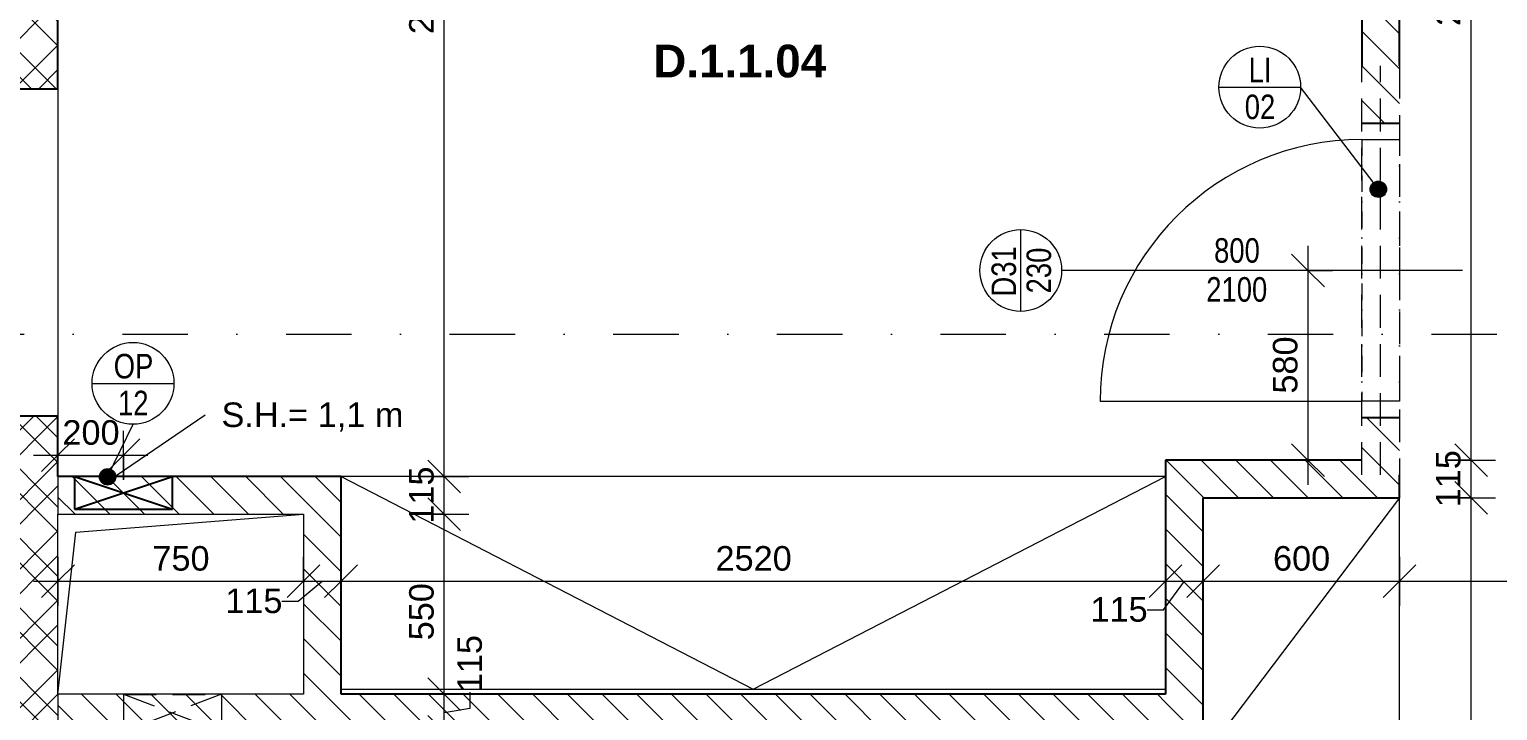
# Model space of a CAD drawing. Header units: millimetres. Extents: x -7705 to 38927, y -2985 to 72287.
# Drawn here: x -5389 to -902, y 62880 to 64962 of the extents above; entities that cross this region are included whole.
import ezdxf

# ---------------------------------------------------------------- set-up
doc = ezdxf.new("R2010")
doc.units = ezdxf.units.MM
for name, pattern in [('HA_Dash_3mm-S1mm', [150, 100, -50]), ('HA_DashDot_10mm-S3mm', [500, 200, -150, 0, -150]), ('HA_DashDot_2_2mm-S0_6mm', [110, 50, -30, 0, -30])]:
    doc.linetypes.add(name, pattern=pattern)
for name, color, linetype, lineweight in [('A-____-____-DIMS', 9, 'Continuous', 5), ('A-____-____-DIMS-50', 9, 'Continuous', 5), ('A-AREA-____-IDEN', 9, 'Continuous', 9), ('A-DETL-____-OTLN', 9, 'Continuous', 25), ('A-DETL-GENF-OTLN', 9, 'Continuous', 9), ('A-DOOR-____-IDEN', 9, 'Continuous', 9), ('A-DOOR-____-MCUT', 9, 'HA_DashDot_2_2mm-S0_6mm', 9), ('A-DOOR-____-OTLN', 9, 'Continuous', 9), ('A-DOOR-FRAM-MCUT', 9, 'Continuous', 9), ('A-GENM-____-HDLN', 9, 'HA_Dash_3mm-S1mm', 9), ('A-GENM-____-IDEN', 9, 'Continuous', 9), ('A-GENM-____-MCUT', 9, 'Continuous', 25), ('A-GENM-____-OTLN', 9, 'Continuous', 9), ('A-WALL-____-MCUT', 9, 'Continuous', 25), ('A-WALL-____-OTLN', 9, 'Continuous', 9), ('A-WALL-____-PATT', 9, 'Continuous', 25), ('G-____-____-TEXT', 9, 'Continuous', 5), ('I-FURN-____-OTLN', 9, 'Continuous', 9), ('I-WALL-____-MCUT', 9, 'Continuous', 25), ('S-GRID-____-OTLN', 9, 'Continuous', 5)]:
    doc.layers.add(name, color=color, linetype=linetype, lineweight=lineweight)
doc.styles.add('Arial_1', font='arial.ttf', dxfattribs={"height": 75})
doc.styles.add('Arial_2', font='arial.ttf', dxfattribs={"width": 0.8, "height": 75})
doc.styles.add('Arial_B', font='arialbd.ttf', dxfattribs={"height": 100})
doc.dimstyles.new('Inner_Dimensions', dxfattribs={"dimscale": 304.8, "dimtxt": 76.519455, "dimasz": 0.328084, "dimexe": 0.246063, "dimexo": 0.0625, "dimgap": 0.032808, "dimtad": 1, "dimdec": 0, "dimzin": 0, "dimdsep": 46, "dimtxsty": 'Arial_1', "dimblk1": 'OBLIQUE', "dimblk2": 'OBLIQUE', "dimsah": 1, "dimcen": 0.09, "dimdle": 0.246063, "dimazin": 0, "dimtfac": 1, "dimtdec": 4, "dimtix": 1, "dimtmove": 0, "dimatfit": 3, "dimfxl": 0.246063, "dimfxlon": 1, "dimtvp": 1, "dimtolj": 1, "dimtzin": 0, "dimlwd": 9, "dimlwe": 9, "dimarcsym": 2})
doc.dimstyles.new('Inner_Dimensions_1', dxfattribs={"dimscale": 304.8, "dimtxt": 76.519455, "dimasz": 0.328084, "dimexe": 0.246063, "dimexo": 0.0625, "dimgap": 0.032808, "dimtad": 1, "dimdec": 0, "dimzin": 0, "dimdsep": 46, "dimtxsty": 'Arial_1', "dimblk1": 'OBLIQUE', "dimblk2": 'OBLIQUE', "dimsah": 1, "dimcen": 0.09, "dimdle": 0.246063, "dimazin": 0, "dimtfac": 1, "dimtdec": 4, "dimtix": 1, "dimtmove": 2, "dimatfit": 3, "dimfxl": 0.246063, "dimfxlon": 1, "dimtvp": 1, "dimtolj": 1, "dimtzin": 0, "dimlwd": 9, "dimlwe": 9, "dimarcsym": 2})
doc.dimstyles.new('Inner_Dimensions_2', dxfattribs={"dimscale": 304.8, "dimtxt": 76.519455, "dimasz": 0.328084, "dimexe": 0.246063, "dimexo": 0.0625, "dimgap": 0.032808, "dimtad": 1, "dimdec": 0, "dimzin": 0, "dimdsep": 46, "dimtxsty": 'Arial_1', "dimblk1": 'OBLIQUE', "dimblk2": 'OBLIQUE', "dimsah": 1, "dimcen": 0.09, "dimdle": 0.246063, "dimazin": 0, "dimtfac": 1, "dimtdec": 4, "dimtix": 1, "dimtmove": 1, "dimatfit": 3, "dimfxl": 0.246063, "dimfxlon": 1, "dimtvp": 1, "dimtolj": 1, "dimtzin": 0, "dimlwd": 9, "dimlwe": 9, "dimarcsym": 2})
pattern_1 = [(135, (0, 0), (-53.03301, -53.03301), [])]

# ---------------------------------------------------------------- blocks, each defined once
blk = doc.blocks.new('HA_DR_Single_Swing_Solid - In_BJ_800x2100-2000412-DPS_1NP-D')
at = {"layer": 'A-DOOR-____-MCUT'}
for p, q in [((-400, 57.5), (400, 57.5)), ((-400, -57.5), (400, -57.5))]:
    blk.add_line(p, q, dxfattribs=at)
at = {"layer": 'A-DOOR-____-OTLN', "lineweight": 5}
blk.add_line((400, -857.5), (400, -57.5), dxfattribs=at)
blk.add_arc((400, -57.5), 800, 180, 270, dxfattribs=at)
at = {"layer": 'A-DOOR-FRAM-MCUT'}
for p, q in [((-400, -57.5), (-400, 57.5)), ((400, 57.5), (400, -57.5))]:
    blk.add_line(p, q, dxfattribs=at)
blk = doc.blocks.new('NAB_Šatní_skříň_ADNS - 600x2000xšířka-1828364-DPS_1NP-D')
at = {"layer": 'I-FURN-____-OTLN'}
for p, q in [((0, 600), (792.5, 0)), ((1584.9, 600), (0.1, 600)), ((792.5, 0), (1585, 600))]:
    blk.add_line(p, q, dxfattribs=at)
blk = doc.blocks.new('NAB_Šatní_skříň_ADNS - 650x2000xšířka-1653384-DPS_1NP-D')
at = {"layer": 'I-FURN-____-OTLN'}
for p, q in [((0, 650), (1260, 0)), ((2519.9, 650), (0.1, 650)), ((1260, 0), (2520, 650)), ((0, 0), (1259.9, 0)), ((1260.1, 0), (2520, 0))]:
    blk.add_line(p, q, dxfattribs=at)
blk = doc.blocks.new('HA_GM_Shaft_Rectangle - Default-2017769-DPS_1NP-D')
at = {"layer": 'A-DETL-GENF-OTLN'}
for p, q in [((55, -55), (750, 0)), ((0, -550), (55, -55))]:
    blk.add_line(p, q, dxfattribs=at)
at = {"layer": 'A-GENM-____-OTLN'}
for p, q in [((0, -550), (0, 0)), ((0, 0), (750, 0)), ((750, 0), (750, -550)), ((750, -550), (0, -550))]:
    blk.add_line(p, q, dxfattribs=at)
blk = doc.blocks.new('TB_Porotherm KP11_5_1250mm - TB_Porotherm KP11_5_1250mm-1840670-DPS_1NP-D')
at = {"layer": 'A-GENM-____-HDLN'}
for p, q in [((-625, 57.5), (625, 57.5)), ((-625, 0), (625, 0)), ((625, -57.5), (-625, -57.5))]:
    blk.add_line(p, q, dxfattribs=at)
blk = doc.blocks.new('HA_GM_Opening_Rectangle_WallBased - Default-2029740-DPS_1NP-D')
at = {"layer": 'A-GENM-____-HDLN'}
for p, q in [((-25, 57.7), (-25, -57.5)), ((-24.9, 57.7), (-24.6, 57.5)), ((274.3, 57.5), (-24.9, -57.5)), ((-24.3, 57.5), (274.9, -57.5)), ((274.9, 57.7), (274.6, 57.5)), ((275, 57.7), (275, -57.5))]:
    blk.add_line(p, q, dxfattribs=at)
at = {"layer": 'A-GENM-____-MCUT', "linetype": 'HA_Dash_3mm-S1mm'}
blk.add_line((-25, 57.7), (275, 57.7), dxfattribs=at)
blk = doc.blocks.new('DIMBLOCK3-DPS_1NP-D')
at = {"layer": 'A-____-____-DIMS-50', "lineweight": 9}
for p, q in [((-982.9, 63529.9), (-1032.9, 63579.9)), ((-1057.9, 63529.9), (-907.9, 63529.9)), ((-982.9, 63529.9), (-1057.9, 63529.9)), ((-982.9, 61944.9), (-982.9, 63529.9)), ((-982.9, 63529.9), (-932.9, 63479.9)), ((-982.9, 61944.9), (-1032.9, 61994.9)), ((-1057.9, 61944.9), (-907.9, 61944.9)), ((-982.9, 61944.9), (-1057.9, 61944.9)), ((-982.9, 61944.9), (-932.9, 61894.9))]:
    blk.add_line(p, q, dxfattribs=at)
at = {"layer": 'A-____-____-DIMS-50', "color": 0, "lineweight": 9, "insert": (-1090.3, 62472.9), "char_height": 75, "width": 276.883, "attachment_point": 1, "rotation": 90, "line_spacing_factor": 0.941778, "style": 'Arial_1'}
blk.add_mtext('1585', dxfattribs=at)
blk = doc.blocks.new('_Oblique')
at = {"color": 0, "linetype": 'ByBlock', "lineweight": -2}
blk.add_line((-0.5, -0.5), (0.5, 0.5), dxfattribs=at)
blk = doc.blocks.new('DIMBLOCK4-DPS_1NP-D')
at = {"layer": 'A-____-____-DIMS-50', "lineweight": 9}
for p, q in [((-982.9, 63644.9), (-1032.9, 63694.9)), ((-1057.9, 63644.9), (-907.9, 63644.9)), ((-982.9, 63644.9), (-1057.9, 63644.9)), ((-982.9, 63529.9), (-982.9, 63644.9)), ((-982.9, 63644.9), (-932.9, 63594.9)), ((-982.9, 63529.9), (-1032.9, 63579.9)), ((-1057.9, 63529.9), (-907.9, 63529.9)), ((-982.9, 63529.9), (-1057.9, 63529.9)), ((-982.9, 63529.9), (-932.9, 63479.9))]:
    blk.add_line(p, q, dxfattribs=at)
at = {"layer": 'A-____-____-DIMS-50', "color": 0, "lineweight": 9, "insert": (-1090.3, 63500.9), "char_height": 75, "width": 207.662, "attachment_point": 1, "rotation": 90, "line_spacing_factor": 0.941778, "style": 'Arial_1'}
blk.add_mtext('115', dxfattribs=at)
blk = doc.blocks.new('DIMBLOCK5-DPS_1NP-D')
at = {"layer": 'A-____-____-DIMS-50', "lineweight": 9}
for p, q in [((-982.9, 63644.9), (-982.9, 66604.9)), ((-982.9, 66529.9), (-1032.9, 66579.9)), ((-1057.9, 66529.9), (-907.9, 66529.9)), ((-982.9, 66529.9), (-1057.9, 66529.9)), ((-982.9, 66529.9), (-932.9, 66479.9)), ((-982.9, 63644.9), (-1032.9, 63694.9)), ((-1057.9, 63644.9), (-907.9, 63644.9)), ((-982.9, 63644.9), (-1057.9, 63644.9)), ((-982.9, 63644.9), (-932.9, 63594.9))]:
    blk.add_line(p, q, dxfattribs=at)
at = {"layer": 'A-____-____-DIMS-50', "color": 0, "lineweight": 9, "insert": (-1090.3, 64972), "char_height": 75, "width": 276.883, "attachment_point": 1, "rotation": 90, "line_spacing_factor": 0.941778, "style": 'Arial_1'}
blk.add_mtext('2885', dxfattribs=at)
blk = doc.blocks.new('DIMBLOCK10-DPS_1NP-D')
at = {"layer": 'A-____-____-DIMS-50', "lineweight": 9}
for p, q in [((-4121.2, 62929.9), (-4171.2, 62979.9)), ((-4196.2, 62929.9), (-4046.2, 62929.9)), ((-4121.2, 62929.9), (-4196.2, 62929.9)), ((-4121.2, 62814.9), (-4121.2, 62929.9)), ((-4121.2, 62929.9), (-4071.2, 62879.9)), ((-4042.9, 62935.8), (-4042.9, 62885.8)), ((-4042.9, 62885.8), (-4121.2, 62872.4)), ((-4121.2, 62814.9), (-4171.2, 62864.9)), ((-4196.2, 62814.9), (-4046.2, 62814.9)), ((-4121.2, 62814.9), (-4196.2, 62814.9)), ((-4121.2, 62814.9), (-4071.2, 62764.9))]:
    blk.add_line(p, q, dxfattribs=at)
at = {"layer": 'A-____-____-DIMS-50', "color": 0, "lineweight": 9, "insert": (-4081.4, 62935.8), "char_height": 75, "width": 207.662, "attachment_point": 1, "rotation": 90, "line_spacing_factor": 0.941778, "style": 'Arial_1'}
blk.add_mtext('115', dxfattribs=at)
blk = doc.blocks.new('DIMBLOCK11-DPS_1NP-D')
at = {"layer": 'A-____-____-DIMS-50', "lineweight": 9}
for p, q in [((-4121.2, 63479.9), (-4171.2, 63529.9)), ((-4196.2, 63479.9), (-4046.2, 63479.9)), ((-4121.2, 63479.9), (-4196.2, 63479.9)), ((-4121.2, 62929.9), (-4121.2, 63479.9)), ((-4121.2, 63479.9), (-4071.2, 63429.9)), ((-4121.2, 62929.9), (-4171.2, 62979.9)), ((-4196.2, 62929.9), (-4046.2, 62929.9)), ((-4121.2, 62929.9), (-4196.2, 62929.9)), ((-4121.2, 62929.9), (-4071.2, 62879.9))]:
    blk.add_line(p, q, dxfattribs=at)
at = {"layer": 'A-____-____-DIMS-50', "color": 0, "lineweight": 9, "insert": (-4228.6, 63094.4), "char_height": 75, "width": 207.662, "attachment_point": 1, "rotation": 90, "line_spacing_factor": 0.941778, "style": 'Arial_1'}
blk.add_mtext('550', dxfattribs=at)
blk = doc.blocks.new('DIMBLOCK12-DPS_1NP-D')
at = {"layer": 'A-____-____-DIMS-50', "lineweight": 9}
for p, q in [((-4121.2, 63594.9), (-4171.2, 63644.9)), ((-4196.2, 63594.9), (-4046.2, 63594.9)), ((-4121.2, 63594.9), (-4196.2, 63594.9)), ((-4121.2, 63479.9), (-4121.2, 63594.9)), ((-4121.2, 63594.9), (-4071.2, 63544.9)), ((-4121.2, 63479.9), (-4171.2, 63529.9)), ((-4196.2, 63479.9), (-4046.2, 63479.9)), ((-4121.2, 63479.9), (-4196.2, 63479.9)), ((-4121.2, 63479.9), (-4071.2, 63429.9))]:
    blk.add_line(p, q, dxfattribs=at)
at = {"layer": 'A-____-____-DIMS-50', "color": 0, "lineweight": 9, "insert": (-4228.6, 63450.9), "char_height": 75, "width": 207.662, "attachment_point": 1, "rotation": 90, "line_spacing_factor": 0.941778, "style": 'Arial_1'}
blk.add_mtext('115', dxfattribs=at)
blk = doc.blocks.new('DIMBLOCK13-DPS_1NP-D')
at = {"layer": 'A-____-____-DIMS-50', "lineweight": 9}
for p, q in [((-4121.2, 66529.9), (-4171.2, 66579.9)), ((-4196.2, 66529.9), (-4046.2, 66529.9)), ((-4121.2, 66529.9), (-4196.2, 66529.9)), ((-4121.2, 63594.9), (-4121.2, 66529.9)), ((-4121.2, 66529.9), (-4071.2, 66479.9)), ((-4121.2, 63594.9), (-4171.2, 63644.9)), ((-4196.2, 63594.9), (-4046.2, 63594.9)), ((-4121.2, 63594.9), (-4196.2, 63594.9)), ((-4121.2, 63594.9), (-4071.2, 63544.9))]:
    blk.add_line(p, q, dxfattribs=at)
at = {"layer": 'A-____-____-DIMS-50', "color": 0, "lineweight": 9, "insert": (-4228.6, 64947), "char_height": 75, "width": 276.883, "attachment_point": 1, "rotation": 90, "line_spacing_factor": 0.941778, "style": 'Arial_1'}
blk.add_mtext('2935', dxfattribs=at)
blk = doc.blocks.new('DIMBLOCK121-DPS_1NP-D')
at = {"layer": 'A-____-____-DIMS-50', "lineweight": 9}
for p, q in [((-5301.8, 63350), (-5301.8, 63200)), ((-5301.8, 63275), (-5301.8, 63350)), ((-5301.8, 63275), (-5251.8, 63325)), ((-4551.8, 63350), (-4551.8, 63200)), ((-4551.8, 63275), (-4551.8, 63350)), ((-4551.8, 63275), (-4501.8, 63325)), ((-5376.8, 63275), (-4551.8, 63275)), ((-5301.8, 63275), (-5351.8, 63225)), ((-4551.8, 63275), (-4601.8, 63225))]:
    blk.add_line(p, q, dxfattribs=at)
at = {"layer": 'A-____-____-DIMS-50', "color": 0, "lineweight": 9, "insert": (-5013.3, 63382.4), "char_height": 75, "width": 207.662, "attachment_point": 1, "line_spacing_factor": 0.941778, "style": 'Arial_1'}
blk.add_mtext('750', dxfattribs=at)
blk = doc.blocks.new('DIMBLOCK122-DPS_1NP-D')
at = {"layer": 'A-____-____-DIMS-50', "lineweight": 9}
for p, q in [((-4551.8, 63350), (-4551.8, 63200)), ((-4551.8, 63275), (-4551.8, 63350)), ((-4551.8, 63275), (-4501.8, 63325)), ((-4436.8, 63350), (-4436.8, 63200)), ((-4436.8, 63275), (-4436.8, 63350)), ((-4436.8, 63275), (-4386.8, 63325)), ((-4551.8, 63275), (-4601.8, 63225)), ((-4567.5, 63214.2), (-4494.3, 63275)), ((-4551.8, 63275), (-4436.8, 63275)), ((-4436.8, 63275), (-4486.8, 63225)), ((-4617.5, 63214.2), (-4567.5, 63214.2))]:
    blk.add_line(p, q, dxfattribs=at)
at = {"layer": 'A-____-____-DIMS-50', "color": 0, "lineweight": 9, "insert": (-4790.6, 63252.7), "char_height": 75, "width": 207.662, "attachment_point": 1, "line_spacing_factor": 0.941778, "style": 'Arial_1'}
blk.add_mtext('115', dxfattribs=at)
blk = doc.blocks.new('DIMBLOCK123-DPS_1NP-D')
at = {"layer": 'A-____-____-DIMS-50', "lineweight": 9}
for p, q in [((-4436.8, 63350), (-4436.8, 63200)), ((-4436.8, 63275), (-4436.8, 63350)), ((-4436.8, 63275), (-4386.8, 63325)), ((-1916.8, 63350), (-1916.8, 63200)), ((-1916.8, 63275), (-1916.8, 63350)), ((-1916.8, 63275), (-1866.8, 63325)), ((-4436.8, 63275), (-4486.8, 63225)), ((-4436.8, 63275), (-1916.8, 63275)), ((-1916.8, 63275), (-1966.8, 63225))]:
    blk.add_line(p, q, dxfattribs=at)
at = {"layer": 'A-____-____-DIMS-50', "color": 0, "lineweight": 9, "insert": (-3292.2, 63382.4), "char_height": 75, "width": 276.883, "attachment_point": 1, "line_spacing_factor": 0.941778, "style": 'Arial_1'}
blk.add_mtext('2520', dxfattribs=at)
blk = doc.blocks.new('DIMBLOCK124-DPS_1NP-D')
at = {"layer": 'A-____-____-DIMS-50', "lineweight": 9}
for p, q in [((-1916.8, 63350), (-1916.8, 63200)), ((-1916.8, 63275), (-1916.8, 63350)), ((-1916.8, 63275), (-1866.8, 63325)), ((-1801.8, 63350), (-1801.8, 63200)), ((-1801.8, 63275), (-1801.8, 63350)), ((-1801.8, 63275), (-1751.8, 63325)), ((-1916.8, 63275), (-1966.8, 63225)), ((-1923.2, 63187.9), (-1859.3, 63275)), ((-1916.8, 63275), (-1801.8, 63275)), ((-1801.8, 63275), (-1851.8, 63225)), ((-1973.2, 63187.9), (-1923.2, 63187.9))]:
    blk.add_line(p, q, dxfattribs=at)
at = {"layer": 'A-____-____-DIMS-50', "color": 0, "lineweight": 9, "insert": (-2146.2, 63226.4), "char_height": 75, "width": 207.662, "attachment_point": 1, "line_spacing_factor": 0.941778, "style": 'Arial_1'}
blk.add_mtext('115', dxfattribs=at)
blk = doc.blocks.new('DIMBLOCK125-DPS_1NP-D')
at = {"layer": 'A-____-____-DIMS-50', "lineweight": 9}
for p, q in [((-1801.8, 63350), (-1801.8, 63200)), ((-1801.8, 63275), (-1801.8, 63350)), ((-1801.8, 63275), (-1751.8, 63325)), ((-1201.8, 63350), (-1201.8, 63200)), ((-1201.8, 63275), (-1201.8, 63350)), ((-1201.8, 63275), (-1151.8, 63325)), ((-1801.8, 63275), (-1851.8, 63225)), ((-1801.8, 63275), (-1201.8, 63275)), ((-1201.8, 63275), (-1251.8, 63225))]:
    blk.add_line(p, q, dxfattribs=at)
at = {"layer": 'A-____-____-DIMS-50', "color": 0, "lineweight": 9, "insert": (-1588.3, 63382.4), "char_height": 75, "width": 207.662, "attachment_point": 1, "line_spacing_factor": 0.941778, "style": 'Arial_1'}
blk.add_mtext('600', dxfattribs=at)
blk = doc.blocks.new('DIMBLOCK126-DPS_1NP-D')
at = {"layer": 'A-____-____-DIMS-50', "lineweight": 9}
for p, q in [((-1201.8, 63350), (-1201.8, 63200)), ((-1201.8, 63275), (-1201.8, 63350)), ((-1201.8, 63275), (-1151.8, 63325)), ((23.2, 63350), (23.2, 63200)), ((23.2, 63275), (23.2, 63350)), ((23.2, 63275), (73.2, 63325)), ((-1201.8, 63275), (-1251.8, 63225)), ((-1201.8, 63275), (98.2, 63275)), ((23.2, 63275), (-26.8, 63225))]:
    blk.add_line(p, q, dxfattribs=at)
at = {"layer": 'A-____-____-DIMS-50', "color": 0, "lineweight": 9, "insert": (-704.7, 63382.4), "char_height": 75, "width": 276.883, "attachment_point": 1, "line_spacing_factor": 0.941778, "style": 'Arial_1'}
blk.add_mtext('1225', dxfattribs=at)
blk = doc.blocks.new('HA_TAG_Door_TypeMark_wDimensions - Scale50_Left with Bouble-921048-DPS_1NP-D')
at = {"layer": 'A-DOOR-____-IDEN'}
for p, q in [((-2.5, 22), (2.5, 22)), ((0, -5), (0, 19.5))]:
    blk.add_line(p, q, dxfattribs=at)
blk.add_circle((0, 22), 2.5, dxfattribs=at)
blk = doc.blocks.new('DIMBLOCK179-DPS_1NP-D')
at = {"layer": 'A-____-____-DIMS-50', "lineweight": 9}
for p, q in [((-1481.4, 64224.9), (-1531.4, 64274.9)), ((-1481.4, 64299.9), (-1481.4, 63569.9)), ((-1406.4, 64224.9), (-1556.4, 64224.9)), ((-1481.4, 64224.9), (-1431.4, 64174.9)), ((-1481.4, 64224.9), (-1406.4, 64224.9)), ((-1481.4, 63644.9), (-1531.4, 63694.9)), ((-1406.4, 63644.9), (-1556.4, 63644.9)), ((-1481.4, 63644.9), (-1431.4, 63594.9)), ((-1481.4, 63644.9), (-1406.4, 63644.9))]:
    blk.add_line(p, q, dxfattribs=at)
at = {"layer": 'A-____-____-DIMS-50', "color": 0, "lineweight": 9, "insert": (-1588.8, 63848.4), "char_height": 75, "width": 207.662, "attachment_point": 1, "rotation": 90, "line_spacing_factor": 0.941778, "style": 'Arial_1'}
blk.add_mtext('580', dxfattribs=at)
blk = doc.blocks.new('HA_TAG_GM_Products - Generic-588599-DPS_1NP-D')
at = {"layer": 'A-GENM-____-IDEN'}
blk.add_line((-2.5, 0), (2.5, 0), dxfattribs=at)
blk.add_circle((0, 0), 2.5, dxfattribs=at)
blk = doc.blocks.new('DIMBLOCK249-DPS_1NP-D')
at = {"layer": 'A-____-____-DIMS-50', "lineweight": 9}
for p, q in [((-5301.8, 63734.9), (-5301.8, 63584.9)), ((-5301.8, 63659.9), (-5301.8, 63734.9)), ((-5101.8, 63584.9), (-5101.8, 63734.9)), ((-5301.8, 63659.9), (-5251.8, 63709.9)), ((-5101.8, 63659.9), (-5051.8, 63709.9)), ((-5376.8, 63659.9), (-5026.8, 63659.9)), ((-5301.8, 63659.9), (-5351.8, 63609.9)), ((-5101.8, 63659.9), (-5151.8, 63609.9)), ((-5101.8, 63659.9), (-5101.8, 63584.9))]:
    blk.add_line(p, q, dxfattribs=at)
at = {"layer": 'A-____-____-DIMS-50', "color": 0, "lineweight": 9, "insert": (-5288.3, 63767.2), "char_height": 75, "width": 207.662, "attachment_point": 1, "line_spacing_factor": 0.941778, "style": 'Arial_1'}
blk.add_mtext('200', dxfattribs=at)

msp = doc.modelspace()

# ---------------------------------------------------------------- hatches: boundary and pattern name
at = {"layer": 'A-GENM-____-IDEN'}
h = msp.add_hatch(color=256, dxfattribs=at)
edge = h.paths.add_edge_path()
edge.add_arc((-1266.4, 64473.1), 25, 0, 360)
h = msp.add_hatch(color=256, dxfattribs=at)
edge = h.paths.add_edge_path()
edge.add_arc((-5150.3, 63594), 25, 0, 360)
at = {"layer": 'A-WALL-____-PATT', "lineweight": 5}
h = msp.add_hatch(dxfattribs=at)
h.set_pattern_fill('FP_1', color=256, style=0, pattern_type=2)
h.set_pattern_definition([(45, (0, 0), (-106.06602, 106.06602), []), (45, (75, 0), (-106.06602, 106.06602), []), (315, (0, 0), (106.06602, 106.06602), []), (315, (75, 0), (106.06602, 106.06602), [])])
h.paths.add_polyline_path([(-5741.8, 57279.9), (-5301.8, 57279.9), (-5301.8, 58404.9), (-5741.8, 58404.9)])
h.paths.add_polyline_path([(-5301.8, 59404.9), (-5301.8, 61029.9), (-5741.8, 61029.9), (-5741.8, 59404.9)])
h.paths.add_polyline_path([(-5521.8, 61654.9), (-5301.8, 61654.9), (-5301.8, 63779.9), (-5741.8, 63779.9), (-5741.8, 61654.9), (-5546.8, 61654.9)])
h.paths.add_polyline_path([(-5741.8, 64779.9), (-5301.8, 64779.9), (-5301.8, 66969.9), (-5741.8, 66969.9), (-5741.8, 64782)])
h = msp.add_hatch(dxfattribs=at)
h.set_pattern_fill('FP_3', color=256, style=0, pattern_type=2)
h.set_pattern_definition(pattern_1)
h.paths.add_polyline_path([(-1201.8, 63529.9), (-1201.8, 63774.9), (-1316.8, 63774.9), (-1316.8, 63529.9)])
h.paths.add_polyline_path([(-1316.8, 64674.9), (-1201.8, 64674.9), (-1201.8, 66529.9), (-1316.8, 66529.9), (-1316.8, 64782)])
h = msp.add_hatch(dxfattribs=at)
h.set_pattern_fill('FP_3', color=256, style=0, pattern_type=2)
h.set_pattern_definition(pattern_1)
h.paths.add_polyline_path([(-1316.8, 63529.9), (-1316.8, 63644.9), (-1916.8, 63644.9), (-1916.8, 63529.9), (-1801.8, 63529.9)])
h = msp.add_hatch(dxfattribs=at)
h.set_pattern_fill('FP_3', color=256, style=0, pattern_type=2)
h.set_pattern_definition(pattern_1)
h.paths.add_polyline_path([(-4551.8, 63479.9), (-4551.8, 63594.9), (-5301.8, 63594.9), (-5301.8, 63479.9), (-4860.5, 63479.9)])
h = msp.add_hatch(dxfattribs=at)
h.set_pattern_fill('FP_3', color=256, style=0, pattern_type=2)
h.set_pattern_definition(pattern_1)
h.paths.add_polyline_path([(-4436.8, 62929.9), (-4436.8, 63594.9), (-4551.8, 63594.9), (-4551.8, 62929.9)])
h = msp.add_hatch(dxfattribs=at)
h.set_pattern_fill('FP_3', color=256, style=0, pattern_type=2)
h.set_pattern_definition(pattern_1)
h.paths.add_polyline_path([(-1801.8, 60929.9), (-1801.8, 61029.9), (-1916.8, 61029.9), (-1916.8, 60929.9)])
h.paths.add_polyline_path([(-1801.8, 61829.9), (-1801.8, 63529.9), (-1916.8, 63529.9), (-1916.8, 61829.9)])
h = msp.add_hatch(dxfattribs=at)
h.set_pattern_fill('FP_3', color=256, style=0, pattern_type=2)
h.set_pattern_definition(pattern_1)
h.paths.add_polyline_path([(-5301.8, 62814.9), (-4551.8, 62814.9), (-4551.8, 62929.9), (-5301.8, 62929.9), (-5301.8, 62823.4)])
h = msp.add_hatch(dxfattribs=at)
h.set_pattern_fill('FP_3', color=256, style=0, pattern_type=2)
h.set_pattern_definition(pattern_1)
h.paths.add_polyline_path([(-3566.8, 62814.9), (-1916.8, 62814.9), (-1916.8, 62929.9), (-4551.8, 62929.9), (-4551.8, 62814.9)])

# ---------------------------------------------------------------- linework, layer by layer
at = {"layer": 'A-DETL-____-OTLN'}
for p, q in [((-4951.8, 63594.9), (-5251.8, 63594.9)), ((-5251.8, 63594.9), (-5251.8, 63494.9)), ((-5251.8, 63494.9), (-4951.8, 63594.9)), ((-5251.8, 63594.9), (-4951.8, 63494.9)), ((-4951.8, 63494.9), (-4951.8, 63594.9)), ((-5251.8, 63494.9), (-4951.8, 63494.9))]:
    msp.add_line(p, q, dxfattribs=at)
at = {"layer": 'A-GENM-____-IDEN'}
for p, q in [((-1266.4, 64473.1), (-1503.8, 64784.9)), ((-5150.3, 63594), (-5072.5, 63754.8))]:
    msp.add_line(p, q, dxfattribs=at)
for centre in [(-1266.4, 64473.1), (-5150.3, 63594)]:
    msp.add_circle(centre, 25, dxfattribs=at)
at = {"layer": 'A-WALL-____-MCUT'}
for p, q in [((-5301.8, 64779.9), (-5301.8, 66529.9)), ((-5786.8, 64779.9), (-5301.8, 64779.9)), ((-5301.8, 63779.9), (-5786.8, 63779.9)), ((-5301.8, 63594.9), (-5301.8, 63779.9))]:
    msp.add_line(p, q, dxfattribs=at)
at = {"layer": 'A-WALL-____-MCUT', "lineweight": 9}
for p, q in [((-5301.8, 63594.9), (-5301.8, 63480)), ((-5301.8, 62929.9), (-5301.8, 62814.9))]:
    msp.add_line(p, q, dxfattribs=at)
at = {"layer": 'A-WALL-____-OTLN'}
msp.add_line((-5301.8, 64779.9), (-5301.8, 63779.9), dxfattribs=at)
at = {"layer": 'G-____-____-TEXT', "color": 250, "lineweight": 9}
msp.add_line((-5143.8, 63585), (-4852.1, 63783.8), dxfattribs=at)
at = {"layer": 'I-WALL-____-MCUT'}
for p, q in [((-1316.8, 66529.9), (-1316.8, 64850)), ((-1201.8, 64850), (-1201.8, 66529.9)), ((-1316.8, 64674.9), (-1201.8, 64674.9)), ((-1201.8, 63774.9), (-1316.8, 63774.9)), ((-1316.8, 63644.9), (-1916.8, 63644.9)), ((-1916.8, 63644.9), (-1916.8, 62929.9)), ((-4436.8, 63594.9), (-5301.8, 63594.9)), ((-4436.8, 62929.9), (-4436.8, 63594.9)), ((-1201.8, 63529.9), (-1201.8, 63599.9)), ((-1801.8, 63529.9), (-1201.8, 63529.9)), ((-1801.8, 62737.5), (-1801.8, 63529.9)), ((-1916.8, 62929.9), (-4436.8, 62929.9))]:
    msp.add_line(p, q, dxfattribs=at)
at = {"layer": 'S-GRID-____-OTLN', "linetype": 'HA_DashDot_10mm-S3mm', "lineweight": 9}
msp.add_line((-6105.2, 64029.9), (22085.9, 64029.9), dxfattribs=at)

# ---------------------------------------------------------------- block references
at = {"layer": 'A-DOOR-____-IDEN', "xscale": 49.99999999999998, "yscale": 49.99999999999998, "zscale": 49.99999999999998, "rotation": 89.99999999999991}
msp.add_blockref('HA_TAG_Door_TypeMark_wDimensions - Scale50_Left with Bouble-921048-DPS_1NP-D', (-1259.3, 64224.9), dxfattribs=at)
at = {"layer": 'A-DOOR-____-OTLN', "rotation": 270}
msp.add_blockref('HA_DR_Single_Swing_Solid - In_BJ_800x2100-2000412-DPS_1NP-D', (-1259.3, 64224.9), dxfattribs=at)
at = {"layer": 'A-GENM-____-IDEN', "xscale": 49.99999999999998, "yscale": 49.99999999999998, "zscale": 49.99999999999998}
for p in [(-1628.8, 64784.9), (-5072.5, 63879.8)]:
    msp.add_blockref('HA_TAG_GM_Products - Generic-588599-DPS_1NP-D', p, dxfattribs=at)
at = {"layer": 'A-GENM-____-OTLN', "rotation": 90.00000000000017}
msp.add_blockref('TB_Porotherm KP11_5_1250mm - TB_Porotherm KP11_5_1250mm-1840670-DPS_1NP-D', (-1259.3, 64224.9), dxfattribs=at)
at = {"layer": 'A-GENM-____-OTLN', "lineweight": 5}
msp.add_blockref('HA_GM_Shaft_Rectangle - Default-2017769-DPS_1NP-D', (-5301.8, 63479.9), dxfattribs=at)
at = {"layer": 'A-GENM-____-OTLN', "linetype": 'HA_Dash_3mm-S1mm'}
msp.add_blockref('HA_GM_Opening_Rectangle_WallBased - Default-2029740-DPS_1NP-D', (-5076.8, 62872.4), dxfattribs=at)
at = {"layer": 'I-FURN-____-OTLN'}
msp.add_blockref('NAB_Šatní_skříň_ADNS - 650x2000xšířka-1653384-DPS_1NP-D', (-4436.8, 62944.9), dxfattribs=at)
at = {"layer": 'I-FURN-____-OTLN', "rotation": 269.9999999999997}
msp.add_blockref('NAB_Šatní_skříň_ADNS - 600x2000xšířka-1828364-DPS_1NP-D', (-1801.8, 63529.9), dxfattribs=at)

# ---------------------------------------------------------------- texts
at = {"layer": 'A-AREA-____-IDEN', "lineweight": 5, "insert": (-3482.3, 64914.9), "char_height": 100, "width": 653.375, "attachment_point": 1, "style": 'Arial_B'}
msp.add_mtext('D.1.1.04', dxfattribs=at)
at = {"layer": 'A-DOOR-____-IDEN', "lineweight": 5, "char_height": 75, "attachment_point": 1, "style": 'Arial_2'}
for s, insert, width in [('800', (-1768.4, 64323.5), 173.164), ('2100', (-1792.3, 64204.4), 230.886)]:
    msp.add_mtext(s, dxfattribs=dict(at, insert=insert, width=width))
at = {"layer": 'A-DOOR-____-IDEN', "lineweight": 5, "char_height": 75, "attachment_point": 1, "rotation": 90, "style": 'Arial_2'}
for s, insert, width in [('D31', (-2448.7, 64145.1), 189.198), ('230', (-2341.6, 64154.7), 173.164)]:
    msp.add_mtext(s, dxfattribs=dict(at, insert=insert, width=width))
at = {"layer": 'A-GENM-____-IDEN', "lineweight": 5, "char_height": 75, "attachment_point": 1, "style": 'Arial_2'}
for s, insert, width in [('LI', (-1662.7, 64875), 86.582), ('02', (-1674.7, 64762.3), 115.443), ('OP', (-5131.5, 63969.9), 147.51), ('12', (-5118.3, 63857.2), 115.443)]:
    msp.add_mtext(s, dxfattribs=dict(at, insert=insert, width=width))
at = {"layer": 'G-____-____-TEXT', "color": 7, "lineweight": 9, "insert": (-4802.1, 63821.3), "char_height": 75, "width": 685.443, "attachment_point": 1, "style": 'Arial_1'}
msp.add_mtext('S.H.= 1,1 m', dxfattribs=at)

# ---------------------------------------------------------------- dimensions: what is measured, and where the dimension line sits
at = {"layer": 'A-____-____-DIMS', "lineweight": 9}
for base, p1, p2, override, picture, middle in [((-982.9, 66529.9), (-1057.9, 63644.9), (-1057.9, 66529.9), {"dimpost": '<>', "dimfxl": 2885}, 'DIMBLOCK5-DPS_1NP-D', (-1031.2, 65087.4)), ((-4121.2, 66529.9), (-4196.2, 63594.9), (-4196.2, 66529.9), {"dimpost": '<>', "dimfxl": 2935.000001}, 'DIMBLOCK13-DPS_1NP-D', (-4169.6, 65062.4)), ((-1481.4, 63644.9), (-1406.4, 64224.9), (-1406.4, 63644.9), {"dimpost": '<>', "dimfxl": 580}, 'DIMBLOCK179-DPS_1NP-D', (-1529.7, 63934.9)), ((-982.9, 63644.9), (-1057.9, 63529.9), (-1057.9, 63644.9), {"dimpost": '<>', "dimfxl": 115}, 'DIMBLOCK4-DPS_1NP-D', (-1031.2, 63587.4)), ((-4121.2, 63594.9), (-4196.2, 63479.9), (-4196.2, 63594.9), {"dimpost": '<>', "dimfxl": 114.999998}, 'DIMBLOCK12-DPS_1NP-D', (-4169.5, 63537.4))]:
    dim = msp.add_linear_dim(base=base, p1=p1, p2=p2, angle=90, dimstyle='Inner_Dimensions', override=override, dxfattribs=at)
    dim.commit()
    dim.dimension.update_dxf_attribs({"geometry": picture, "text_midpoint": middle})
for base, p1, p2, override, picture, middle in [((-5101.8, 63659.9), (-5301.8, 63734.9), (-5101.8, 63584.9), {"dimpost": '<>', "dimfxl": 250}, 'DIMBLOCK249-DPS_1NP-D', (-5201.8, 63708.2)), ((-4551.8, 63275), (-5301.8, 63350), (-4551.8, 63350), {"dimpost": '<>', "dimfxl": 750}, 'DIMBLOCK121-DPS_1NP-D', (-4926.8, 63323.3)), ((-1916.8, 63275), (-4436.8, 63350), (-1916.8, 63350), {"dimpost": '<>', "dimfxl": 2520}, 'DIMBLOCK123-DPS_1NP-D', (-3176.8, 63323.3)), ((-1201.8, 63275), (-1801.8, 63350), (-1201.8, 63350), {"dimpost": '<>', "dimfxl": 600.000002}, 'DIMBLOCK125-DPS_1NP-D', (-1501.8, 63323.3)), ((23.2, 63275), (-1201.8, 63350), (23.2, 63350), {"dimpost": '<>', "dimfxl": 1225}, 'DIMBLOCK126-DPS_1NP-D', (-589.3, 63323.3))]:
    dim = msp.add_linear_dim(base=base, p1=p1, p2=p2, dimstyle='Inner_Dimensions', override=override, dxfattribs=at)
    dim.commit()
    dim.dimension.update_dxf_attribs({"geometry": picture, "text_midpoint": middle})
for base, p1, p2, dimstyle, override, picture, middle in [((-982.9, 63529.9), (-1057.9, 61944.9), (-1057.9, 63529.9), 'Inner_Dimensions_1', {"dimpost": '<>', "dimfxl": 1585}, 'DIMBLOCK3-DPS_1NP-D', (-1040.3, 62611.3)), ((-4121.2, 63479.9), (-4196.2, 62929.9), (-4196.2, 63479.9), 'Inner_Dimensions_1', {"dimpost": '<>', "dimfxl": 550.000002}, 'DIMBLOCK11-DPS_1NP-D', (-4178.6, 63198.2)), ((-4121.2, 62929.9), (-4196.2, 62814.9), (-4196.2, 62929.9), 'Inner_Dimensions_2', {"dimpost": '<>', "dimfxl": 115}, 'DIMBLOCK10-DPS_1NP-D', (-4031.4, 63039.7))]:
    dim = msp.add_linear_dim(base=base, p1=p1, p2=p2, angle=90, dimstyle=dimstyle, override=override, dxfattribs=at)
    dim.commit()
    dim.dimension.update_dxf_attribs({"geometry": picture, "text_midpoint": middle, "dimtype": 160, "text_rotation": 90})
for base, p1, p2, override, picture, middle in [((-4436.8, 63275), (-4551.8, 63350), (-4436.8, 63350), {"dimpost": '<>', "dimfxl": 115}, 'DIMBLOCK122-DPS_1NP-D', (-4686.8, 63202.7)), ((-1801.8, 63275), (-1916.8, 63350), (-1801.8, 63350), {"dimpost": '<>', "dimfxl": 114.999998}, 'DIMBLOCK124-DPS_1NP-D', (-2042.4, 63176.4))]:
    dim = msp.add_linear_dim(base=base, p1=p1, p2=p2, dimstyle='Inner_Dimensions_2', override=override, dxfattribs=at)
    dim.commit()
    dim.dimension.update_dxf_attribs({"geometry": picture, "text_midpoint": middle, "dimtype": 160})

doc.saveas('drawing.dxf')
